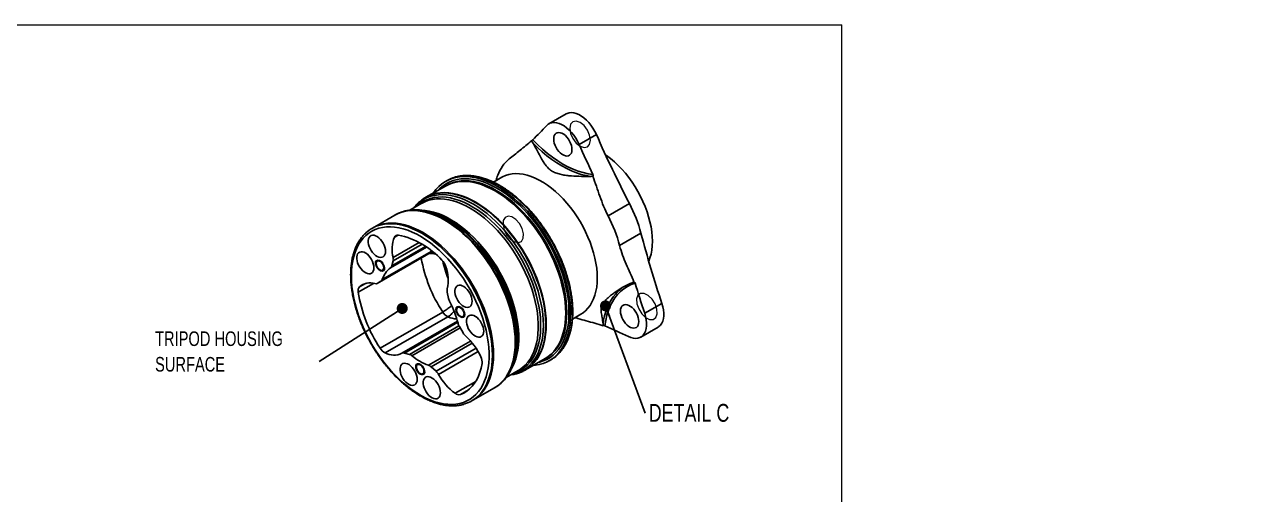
# Model space of a CAD drawing. Header units: inches. Extents: x 0 to 13.3, y 0 to 8.2.
# Drawn here: x 5.39 to 13.32, y 5.18 to 8.19 of the extents above; entities that cross this region are included whole.
import ezdxf

# ---------------------------------------------------------------- set-up
doc = ezdxf.new("R2010")
doc.units = ezdxf.units.IN
doc.header["$MEASUREMENT"] = 0
doc.styles.add('SLDTEXTSTYLE0', font='TXT', dxfattribs={"width": 0.75})
doc.dimstyles.new('SLDDIMSTYLE1', dxfattribs={"dimtxt": 0.137795, "dimasz": 0.23622, "dimexe": 0, "dimexo": 0.0625, "dimgap": 0.034449, "dimtad": 0, "dimtih": 1, "dimtoh": 1, "dimdec": 3, "dimlfac": 2, "dimrnd": 1e-09, "dimzin": 4, "dimdsep": 46, "dimtxsty": 'SLDTEXTSTYLE0', "dimblk1": 'NONE', "dimblk2": 'NONE', "dimsah": 1, "dimcen": 0, "dimadec": 0, "dimazin": 1, "dimtfac": 1, "dimtdec": 3, "dimtofl": 0, "dimtmove": 0, "dimatfit": 3, "dimldrblk": 'NONE', "dimfxl": 0, "dimfrac": 2, "dimtolj": 1, "dimtzin": 12, "dimarcsym": 0})
doc.dimstyles.new('SLDDIMSTYLE10', dxfattribs={"dimtxt": 0.18, "dimasz": 0.070866, "dimexe": 0, "dimexo": 0.0625, "dimgap": 0, "dimtad": 0, "dimtih": 1, "dimtoh": 1, "dimdec": 0, "dimrnd": 1e-09, "dimzin": 0, "dimdsep": 46, "dimtxsty": 'Standard', "dimblk1": 'DOT', "dimblk2": 'DOT', "dimsah": 1, "dimcen": 0.09, "dimadec": 0, "dimazin": 0, "dimtfac": 0.070866, "dimtdec": 0, "dimtofl": 0, "dimtmove": 0, "dimatfit": 3, "dimldrblk": 'DOT', "dimfxl": 0, "dimfrac": 2, "dimtolj": 1, "dimtzin": 0, "dimarcsym": 0})

# ---------------------------------------------------------------- blocks, each defined once
blk = doc.blocks.new('_D_1')
at = {"color": 7, "linetype": 'Continuous', "lineweight": 18, "insert": (9.6098, 4.5962), "char_height": 0.1378, "attachment_point": 1, "style": 'SLDTEXTSTYLE0'}
blk.add_mtext('R10.000', dxfattribs=at)
blk = doc.blocks.new('_None')
blk = doc.blocks.new('SW_NOTE_0_2')
at = {"color": 0, "linetype": 'Continuous', "lineweight": 0, "insert": (0.022, 0.0585), "char_height": 0.11458, "attachment_point": 1, "style": 'SLDTEXTSTYLE0'}
blk.add_mtext('DETAIL C', dxfattribs=at)
blk = doc.blocks.new('_Dot')
at = {"color": 0, "linetype": 'ByBlock', "lineweight": -2}
blk.add_line((-0.5, 0), (-1, 0), dxfattribs=at)
at = {"color": 0, "linetype": 'ByBlock', "const_width": 0.5}
blk.add_lwpolyline([(-0.25, 0, 1), (0.25, 0, 1)], format="xyb", close=True, dxfattribs=at)
blk = doc.blocks.new('SW_NOTE_0_3')
at = {"color": 0, "linetype": 'Continuous', "lineweight": 0, "char_height": 0.09375, "attachment_point": 1, "style": 'SLDTEXTSTYLE0'}
for s, insert in [('TRIPOD HOUSING', (-1.054, 0.1931)), ('SURFACE', (-1.054, 0.0288))]:
    blk.add_mtext(s, dxfattribs=dict(at, insert=insert))

msp = doc.modelspace()

# ---------------------------------------------------------------- linework, layer by layer
at = {"color": 7, "linetype": 'Continuous', "lineweight": 18}
for p in [(0.329927, 8.192073), (10.629927, 0.392073)]:
    msp.add_line(p, (10.629927, 8.192073), dxfattribs=at)
at = {"color": 7, "linetype": 'Continuous', "lineweight": 25}
for p, q in [((8.861404, 7.619567), (8.750919, 7.555785)), ((8.945713, 7.4228), (9.056199, 7.486582)), ((8.087069, 7.156346), (7.962017, 7.084155)), ((8.09414, 7.160428), (8.087069, 7.156346)), ((8.099319, 7.192284), (8.088712, 7.186161)), ((8.449296, 7.212734), (8.39518, 7.181494)), ((7.962017, 7.084155), (7.959204, 7.082531)), ((7.935266, 7.045618), (7.858454, 7.001276)), ((7.935266, 7.045618), (7.936198, 7.046153)), ((7.982308, 6.991325), (7.970137, 6.994186)), ((9.131496, 6.964323), (9.268512, 7.043421)), ((7.763108, 6.969327), (7.623914, 6.888972)), ((7.765921, 6.970951), (7.763108, 6.969327)), ((7.623914, 6.888972), (7.616495, 6.884689)), ((9.205344, 6.773987), (9.34236, 6.853085)), ((8.004631, 6.735386), (7.650668, 6.531047)), ((7.752396, 6.675788), (7.74379, 6.643668)), ((7.674179, 6.544624), (7.650668, 6.531047)), ((8.107698, 6.433588), (8.099093, 6.475644)), ((8.070232, 6.347534), (7.668065, 6.115367)), ((9.366151, 6.339164), (9.476637, 6.402946)), ((8.103553, 6.316842), (7.701387, 6.084676)), ((8.165206, 6.288957), (7.808106, 6.082807)), ((8.902611, 6.302438), (8.956755, 6.333695)), ((8.20082, 6.213451), (8.177309, 6.254174)), ((9.341194, 6.186529), (9.451679, 6.250311)), ((7.824016, 6.08426), (7.856133, 6.075656)), ((8.527879, 6.028045), (8.531487, 6.040015)), ((8.601729, 5.976021), (8.726781, 6.048212)), ((8.726781, 6.048212), (8.733852, 6.052294)), ((8.753422, 6.034725), (8.764028, 6.040848)), ((7.995355, 5.995285), (8.027472, 5.966807)), ((8.478062, 5.927723), (8.554979, 5.972127)), ((8.598916, 5.974398), (8.601729, 5.976021)), ((8.263626, 5.780839), (8.40282, 5.861194)), ((8.40282, 5.861194), (8.405633, 5.862818)), ((8.256207, 5.776556), (8.263626, 5.780839))]:
    msp.add_line(p, q, dxfattribs=at)
at = {"color": 8, "linetype": 'Continuous', "lineweight": 25}
for p, q in [((7.783929, 6.841961), (7.760931, 6.828685)), ((7.966056, 6.764322), (7.735913, 6.631463)), ((7.959988, 6.768476), (7.74379, 6.643668)), ((7.91947, 6.793494), (7.752373, 6.697031)), ((7.93775, 6.78279), (7.752396, 6.675788)), ((8.004628, 6.735388), (7.674179, 6.544624)), ((8.00006, 6.739046), (7.682804, 6.555898)), ((7.626494, 6.53164), (7.528504, 6.475072)), ((7.573776, 6.53094), (7.536574, 6.509464)), ((8.166977, 6.282247), (7.824016, 6.08426)), ((8.174503, 6.259447), (7.856133, 6.075656)), ((8.182358, 6.245429), (7.872635, 6.066629)), ((8.248981, 6.161252), (7.978854, 6.005311)), ((8.260062, 6.148097), (7.995355, 5.995285)), ((8.28419, 6.115007), (8.027472, 5.966807)), ((8.297403, 6.093627), (8.043383, 5.946985)), ((8.282594, 5.902125), (8.150102, 5.825639)), ((8.235624, 5.847993), (8.183423, 5.817858))]:
    msp.add_line(p, q, dxfattribs=at)
at = {"color": 7, "linetype": 'Continuous', "lineweight": 25, "flags": 128}
for points in [[(8.861404, 7.619567), (8.868489, 7.623059), (8.881599, 7.626878), (8.89587, 7.627987), (8.911062, 7.626365), (8.926925, 7.622041), (8.943194, 7.615086), (8.9596, 7.605615), (8.975869, 7.593786), (8.991732, 7.579796), (9.006924, 7.563876), (9.021194, 7.546292), (9.034305, 7.527335), (9.046038, 7.507321), (9.056199, 7.486582)], [(8.73611, 7.543801), (8.74627, 7.552809), (8.758004, 7.559277), (8.771114, 7.563097), (8.785384, 7.564205), (8.800577, 7.562583), (8.816439, 7.558259), (8.832709, 7.551304), (8.849114, 7.541833), (8.865384, 7.530004), (8.881246, 7.516014), (8.896439, 7.500094), (8.910709, 7.48251), (8.92382, 7.463553), (8.935553, 7.443539), (8.945713, 7.4228)], [(8.782222, 7.458274), (8.783221, 7.47015), (8.786185, 7.480468), (8.791012, 7.488877), (8.797539, 7.495089), (8.805543, 7.498895), (8.814751, 7.500163), (8.82485, 7.498851), (8.835496, 7.495003), (8.846327, 7.488751), (8.856973, 7.480307), (8.867072, 7.469959), (8.87628, 7.458059), (8.884284, 7.445013), (8.890811, 7.431265), (8.895638, 7.417282), (8.898602, 7.403542), (8.899601, 7.390512), (8.898602, 7.378636), (8.895638, 7.368317), (8.890811, 7.359909), (8.884284, 7.353696), (8.87628, 7.349891), (8.867072, 7.348623), (8.856973, 7.349935), (8.846327, 7.353783), (8.835496, 7.360035), (8.82485, 7.368479), (8.814751, 7.378827), (8.805543, 7.390727), (8.797539, 7.403773), (8.791012, 7.417521), (8.786185, 7.431504), (8.783221, 7.445244), (8.782222, 7.458274)], [(9.019825, 7.218547), (8.989928, 7.223581), (8.959434, 7.231118), (8.928458, 7.24113), (8.897121, 7.253578), (8.865541, 7.268414), (8.83384, 7.285582), (8.80214, 7.305015), (8.77056, 7.32664), (8.739223, 7.350374), (8.708247, 7.376125), (8.677753, 7.403796), (8.647856, 7.43328)], [(8.647903, 7.453468), (8.678798, 7.422242), (8.710384, 7.392973), (8.742526, 7.365787), (8.775088, 7.340798), (8.807929, 7.318113), (8.840912, 7.297829), (8.873894, 7.280032), (8.906736, 7.264799), (8.939297, 7.252193), (8.971439, 7.24227), (9.003025, 7.23507), (9.033921, 7.230625)], [(9.115528, 7.355937), (9.121992, 7.351418), (9.147086, 7.332456), (9.171809, 7.311503), (9.196017, 7.288681), (9.219568, 7.264125), (9.242323, 7.237978), (9.264148, 7.210395), (9.284917, 7.181537), (9.304506, 7.151573), (9.322801, 7.120679), (9.339694, 7.089037), (9.355087, 7.056832), (9.368889, 7.024254), (9.381019, 6.991492), (9.391406, 6.958741), (9.399989, 6.926191), (9.406717, 6.894034), (9.411551, 6.862458), (9.414463, 6.83165), (9.415436, 6.801789), (9.414463, 6.773051), (9.411551, 6.745604), (9.406717, 6.71961), (9.399989, 6.695222), (9.392047, 6.674062)], [(8.010908, 7.112379), (8.011496, 7.113248), (8.027116, 7.133986), (8.044355, 7.152573), (8.063142, 7.168931), (8.0834, 7.182995), (8.105046, 7.194706), (8.12799, 7.204016), (8.152138, 7.210887), (8.177392, 7.215291), (8.203647, 7.217209), (8.230795, 7.216634), (8.258725, 7.213568), (8.287322, 7.208024), (8.316469, 7.200024), (8.346046, 7.189601), (8.37593, 7.176798), (8.406001, 7.161669), (8.436133, 7.144274), (8.466203, 7.124685), (8.496088, 7.102983), (8.525665, 7.079257), (8.554812, 7.053605), (8.583409, 7.026132), (8.611339, 6.996951), (8.638487, 6.966181), (8.664742, 6.93395), (8.689995, 6.900389), (8.714144, 6.865637), (8.737088, 6.829836), (8.758733, 6.793134), (8.778991, 6.75568), (8.797779, 6.717631), (8.815018, 6.67914), (8.830638, 6.640368), (8.844575, 6.601472), (8.856772, 6.562613), (8.867179, 6.523951), (8.875753, 6.485644), (8.882458, 6.44785), (8.887267, 6.410724), (8.89016, 6.374419), (8.891126, 6.339084), (8.89016, 6.304864), (8.887267, 6.271899), (8.882458, 6.240326), (8.875753, 6.210273), (8.867179, 6.181865), (8.856772, 6.155218), (8.844575, 6.130442), (8.830638, 6.107638), (8.815018, 6.0869), (8.797779, 6.068314), (8.778991, 6.051955), (8.758733, 6.037891), (8.737088, 6.02618), (8.714144, 6.01687), (8.689995, 6.009999), (8.664742, 6.005595), (8.65062, 6.004246)], [(7.483969, 6.579531), (7.484935, 6.545257), (7.487829, 6.510018), (7.492637, 6.473969), (7.499339, 6.437265), (7.507906, 6.400068), (7.5183, 6.362541), (7.530475, 6.324848), (7.544379, 6.287153), (7.559951, 6.249621), (7.577122, 6.212417), (7.595817, 6.175703), (7.615955, 6.13964), (7.637448, 6.104385), (7.660202, 6.070092), (7.684116, 6.036912), (7.709087, 6.004989), (7.735006, 5.974464), (7.761759, 5.945469), (7.789228, 5.918132), (7.817295, 5.892571), (7.845836, 5.868899), (7.874726, 5.84722), (7.903839, 5.827627), (7.933048, 5.810207), (7.962226, 5.795036), (7.991243, 5.782181), (8.019975, 5.771696), (8.048294, 5.763629), (8.076077, 5.758015), (8.103203, 5.754877), (8.129553, 5.754231), (8.155012, 5.756078), (8.179468, 5.76041), (8.202815, 5.767209), (8.22495, 5.776446), (8.245777, 5.788078), (8.265204, 5.802056), (8.283147, 5.818319), (8.299528, 5.836795), (8.314273, 5.857404), (8.32732, 5.880055), (8.338611, 5.90465), (8.348097, 5.93108), (8.355735, 5.959231), (8.361494, 5.988979), (8.365347, 6.020195), (8.367277, 6.052741), (8.367277, 6.086475), (8.365347, 6.12125), (8.361494, 6.156914), (8.355735, 6.19331), (8.348097, 6.230281), (8.338611, 6.267663), (8.32732, 6.305294), (8.314273, 6.343008), (8.299528, 6.380642), (8.283147, 6.418031), (8.265204, 6.45501), (8.245777, 6.491419), (8.22495, 6.527098), (8.202815, 6.56189), (8.179468, 6.595645), (8.155012, 6.628214), (8.129553, 6.659455), (8.103203, 6.689232), (8.076077, 6.717413), (8.048294, 6.743877), (8.019975, 6.768506), (7.991243, 6.791195), (7.962226, 6.811842), (7.933048, 6.830358), (7.903839, 6.846662), (7.874726, 6.860683), (7.845836, 6.87236), (7.817295, 6.881641), (7.789228, 6.888485), (7.761759, 6.892864), (7.735006, 6.894757), (7.709087, 6.894156), (7.684116, 6.891065), (7.660202, 6.885496), (7.637448, 6.877474), (7.615955, 6.867034), (7.595817, 6.854221), (7.577122, 6.839092), (7.559951, 6.821713), (7.544379, 6.80216), (7.530475, 6.780519), (7.5183, 6.756883), (7.507906, 6.731356), (7.499339, 6.70405), (7.492637, 6.675085), (7.487829, 6.644587), (7.484935, 6.612689), (7.483969, 6.579531)], [(7.620246, 6.840367), (7.611691, 6.838271), (7.604444, 6.833678), (7.598766, 6.826753), (7.594862, 6.817747), (7.592875, 6.806986), (7.592875, 6.794859), (7.594862, 6.781803), (7.598766, 6.76829), (7.604444, 6.75481), (7.611691, 6.741849), (7.620246, 6.729876), (7.629799, 6.719323), (7.640005, 6.710572), (7.650496, 6.703939), (7.660891, 6.699663), (7.670816, 6.6979), (7.679911, 6.698714), (7.687848, 6.702074), (7.69434, 6.707859), (7.699153, 6.71586), (7.702112, 6.725789), (7.70311, 6.737285), (7.702112, 6.749934), (7.699153, 6.763279), (7.69434, 6.776836), (7.687848, 6.790117), (7.679911, 6.802641), (7.670816, 6.813955), (7.660891, 6.823651), (7.650496, 6.831379), (7.640005, 6.836857), (7.629799, 6.83989), (7.620246, 6.840367)], [(7.546, 6.734728), (7.537445, 6.732632), (7.530197, 6.728039), (7.524519, 6.721114), (7.520616, 6.712108), (7.518628, 6.701347), (7.518628, 6.68922), (7.520616, 6.676164), (7.524519, 6.662651), (7.530197, 6.649171), (7.537445, 6.63621), (7.546, 6.624237), (7.555553, 6.613684), (7.565759, 6.604933), (7.57625, 6.598299), (7.586645, 6.594024), (7.59657, 6.592261), (7.605665, 6.593075), (7.613602, 6.596435), (7.620094, 6.60222), (7.624907, 6.610221), (7.627865, 6.62015), (7.628864, 6.631646), (7.627865, 6.644295), (7.624907, 6.65764), (7.620094, 6.671197), (7.613602, 6.684478), (7.605665, 6.697002), (7.59657, 6.708316), (7.586645, 6.718012), (7.57625, 6.725739), (7.565759, 6.731218), (7.555553, 6.734251), (7.546, 6.734728)], [(7.691824, 6.631523), (7.69085, 6.639906), (7.688007, 6.648735), (7.683526, 6.657294), (7.67777, 6.66489), (7.671204, 6.670906), (7.664361, 6.674857), (7.657795, 6.676421), (7.652038, 6.675472), (7.647557, 6.672087), (7.644714, 6.66654), (7.643741, 6.65928), (7.644714, 6.650897), (7.647557, 6.642068), (7.652038, 6.633509), (7.657795, 6.625914), (7.664361, 6.619897), (7.671204, 6.615947), (7.67777, 6.614382), (7.683526, 6.615331), (7.688007, 6.618716), (7.69085, 6.624263), (7.691824, 6.631523)], [(8.258864, 6.416455), (8.257865, 6.429104), (8.254907, 6.442449), (8.250094, 6.456006), (8.243602, 6.469287), (8.235665, 6.481811), (8.22657, 6.493126), (8.216645, 6.502822), (8.20625, 6.510549), (8.195759, 6.516028), (8.185553, 6.51906), (8.176, 6.519537), (8.167445, 6.517441), (8.160197, 6.512848), (8.154519, 6.505923), (8.150616, 6.496918), (8.148628, 6.486156), (8.148628, 6.474029), (8.150616, 6.460973), (8.154519, 6.447461), (8.160197, 6.43398), (8.167445, 6.421019), (8.176, 6.409046), (8.185553, 6.398493), (8.195759, 6.389742), (8.20625, 6.383109), (8.216645, 6.378833), (8.22657, 6.377071), (8.235665, 6.377884), (8.243602, 6.381244), (8.250094, 6.387029), (8.254907, 6.39503), (8.257865, 6.404959), (8.258864, 6.416455)], [(9.30432, 6.533698), (9.27883, 6.524211), (9.254762, 6.512035), (9.232217, 6.497221), (9.211293, 6.479833), (9.192078, 6.459945), (9.174654, 6.437641), (9.159096, 6.413017), (9.145469, 6.386177), (9.133832, 6.357236), (9.124234, 6.326317), (9.116717, 6.293552), (9.111311, 6.25908)], [(8.207748, 6.333686), (8.206774, 6.34207), (8.203931, 6.350899), (8.19945, 6.359458), (8.193693, 6.367053), (8.187128, 6.37307), (8.180285, 6.37702), (8.173719, 6.378584), (8.167962, 6.377635), (8.163481, 6.37425), (8.160638, 6.368703), (8.159664, 6.361444), (8.160638, 6.35306), (8.163481, 6.344231), (8.167962, 6.335672), (8.173719, 6.328077), (8.180285, 6.32206), (8.187128, 6.31811), (8.193693, 6.316546), (8.19945, 6.317495), (8.203931, 6.32088), (8.206774, 6.326427), (8.207748, 6.333686)], [(9.210882, 6.353445), (9.211882, 6.365322), (9.214846, 6.37564), (9.219673, 6.384048), (9.2262, 6.390261), (9.234204, 6.394066), (9.243412, 6.395334), (9.253511, 6.394022), (9.264157, 6.390174), (9.274987, 6.383922), (9.285633, 6.375478), (9.295733, 6.36513), (9.304941, 6.353231), (9.312945, 6.340184), (9.319471, 6.326436), (9.324299, 6.312454), (9.327263, 6.298714), (9.328262, 6.285684), (9.327263, 6.273807), (9.324299, 6.263489), (9.319471, 6.25508), (9.312945, 6.248868), (9.304941, 6.245063), (9.295733, 6.243795), (9.285633, 6.245107), (9.274987, 6.248955), (9.264157, 6.255207), (9.253511, 6.263651), (9.243412, 6.273999), (9.234204, 6.285898), (9.2262, 6.298944), (9.219673, 6.312693), (9.214846, 6.326675), (9.211882, 6.340415), (9.210882, 6.353445)], [(9.476637, 6.402946), (9.482711, 6.381841), (9.486775, 6.361141), (9.48876, 6.34119), (9.488635, 6.322318), (9.4864, 6.30484), (9.482093, 6.289047), (9.475786, 6.275199), (9.467583, 6.263528), (9.457621, 6.254227), (9.451679, 6.250311)], [(8.33311, 6.225093), (8.332112, 6.237742), (8.329153, 6.251087), (8.32434, 6.264645), (8.317848, 6.277925), (8.309911, 6.290449), (8.300816, 6.301764), (8.290891, 6.31146), (8.280496, 6.319187), (8.270005, 6.324666), (8.259799, 6.327698), (8.250246, 6.328175), (8.241691, 6.326079), (8.234444, 6.321486), (8.228766, 6.314561), (8.224862, 6.305556), (8.222875, 6.294795), (8.222875, 6.282667), (8.224862, 6.269611), (8.228766, 6.256099), (8.234444, 6.242618), (8.241691, 6.229657), (8.250246, 6.217684), (8.259799, 6.207131), (8.270005, 6.19838), (8.280496, 6.191747), (8.290891, 6.187472), (8.300816, 6.185709), (8.309911, 6.186522), (8.317848, 6.189882), (8.32434, 6.195667), (8.329153, 6.203669), (8.332112, 6.213597), (8.33311, 6.225093)], [(9.366151, 6.339164), (9.372226, 6.318059), (9.376289, 6.297359), (9.378275, 6.277408), (9.378149, 6.258536), (9.375914, 6.241059), (9.371608, 6.225265), (9.3653, 6.211417), (9.357098, 6.199746), (9.347135, 6.190445), (9.335579, 6.183669), (9.322622, 6.179531), (9.308477, 6.178099), (9.293381, 6.179396), (9.277585, 6.183402), (9.26135, 6.19005)], [(8.540218, 6.074794), (8.537932, 6.064285), (8.531487, 6.040015)], [(7.823877, 5.908038), (7.83343, 5.897485), (7.843636, 5.888734), (7.854126, 5.882101), (7.864522, 5.877825), (7.874447, 5.876063), (7.883542, 5.876876), (7.891479, 5.880236), (7.897971, 5.886021), (7.902783, 5.894022), (7.905742, 5.903951), (7.906741, 5.915447), (7.905742, 5.928096), (7.902783, 5.941441), (7.897971, 5.954998), (7.891479, 5.968279), (7.883542, 5.980803), (7.874447, 5.992118), (7.864522, 6.001814), (7.854126, 6.009541), (7.843636, 6.01502), (7.83343, 6.018052), (7.823877, 6.018529), (7.815322, 6.016433), (7.808074, 6.01184), (7.802396, 6.004915), (7.798493, 5.99591), (7.796505, 5.985148), (7.796505, 5.973021), (7.798493, 5.959965), (7.802396, 5.946453), (7.808074, 5.932972), (7.815322, 5.920011), (7.823877, 5.908038)], [(7.949786, 5.966653), (7.948812, 5.975036), (7.945969, 5.983865), (7.941488, 5.992424), (7.935731, 6.00002), (7.929166, 6.006036), (7.922323, 6.009987), (7.915757, 6.011551), (7.91, 6.010602), (7.905519, 6.007217), (7.902676, 6.00167), (7.901703, 5.994411), (7.902676, 5.986027), (7.905519, 5.977198), (7.91, 5.968639), (7.915757, 5.961044), (7.922323, 5.955027), (7.929166, 5.951077), (7.935731, 5.949513), (7.941488, 5.950461), (7.945969, 5.953846), (7.948812, 5.959393), (7.949786, 5.966653)], [(8.183423, 5.817858), (8.204677, 5.827507), (8.224537, 5.839641), (8.242904, 5.854199), (8.259685, 5.871107), (8.274796, 5.890282), (8.288163, 5.911627), (8.299719, 5.935036), (8.309404, 5.960392), (8.317173, 5.987568), (8.322984, 6.016429)], [(8.601623, 5.975987), (8.598942, 5.974413), (8.598916, 5.974398)], [(7.972369, 5.822315), (7.981922, 5.811762), (7.992128, 5.803011), (8.002619, 5.796378), (8.013014, 5.792103), (8.022939, 5.79034), (8.032034, 5.791153), (8.039971, 5.794513), (8.046463, 5.800298), (8.051276, 5.8083), (8.054235, 5.818228), (8.055233, 5.829724), (8.054235, 5.842373), (8.051276, 5.855718), (8.046463, 5.869276), (8.039971, 5.882556), (8.032034, 5.89508), (8.022939, 5.906395), (8.013014, 5.916091), (8.002619, 5.923818), (7.992128, 5.929297), (7.981922, 5.932329), (7.972369, 5.932806), (7.963814, 5.93071), (7.956567, 5.926117), (7.950889, 5.919192), (7.946985, 5.910187), (7.944998, 5.899426), (7.944998, 5.887298), (7.946985, 5.874242), (7.950889, 5.86073), (7.956567, 5.847249), (7.963814, 5.834288), (7.972369, 5.822315)], [(8.408339, 5.864407), (8.405659, 5.862833), (8.405633, 5.862818)]]:
    msp.add_lwpolyline(points, dxfattribs=at)
at = {"color": 7, "linetype": 'Continuous', "lineweight": 18, "flags": 128}
for points in [[(8.951397, 7.411624), (8.976766, 7.402806), (8.998272, 7.406985), (9.012642, 7.423524), (9.017688, 7.449906), (9.012642, 7.482113), (8.998272, 7.515244), (8.976766, 7.544253), (8.951397, 7.564725), (8.926028, 7.573543), (8.904522, 7.569365), (8.890152, 7.552826), (8.885106, 7.526444), (8.890152, 7.494236), (8.904522, 7.461106), (8.926028, 7.432096), (8.951397, 7.411624)], [(8.580146, 6.883401), (8.563092, 6.915702), (8.539894, 6.942305), (8.514084, 6.959158), (8.489591, 6.963697), (8.470144, 6.95523), (8.458704, 6.935045), (8.457012, 6.906217), (8.465326, 6.873134), (8.482381, 6.840832), (8.505579, 6.81423), (8.531389, 6.797377), (8.555882, 6.792838), (8.575329, 6.801305), (8.586769, 6.82149), (8.58846, 6.850318), (8.580146, 6.883401)], [(7.642675, 6.643157), (7.639039, 6.657625), (7.639779, 6.670232), (7.644782, 6.67906), (7.653287, 6.682763), (7.663998, 6.680778), (7.675286, 6.673407), (7.685431, 6.661773), (7.69289, 6.647647), (7.696526, 6.633178), (7.695786, 6.620571), (7.690783, 6.611743), (7.682278, 6.60804), (7.671566, 6.610025), (7.660279, 6.617396), (7.650133, 6.62903), (7.642675, 6.643157)], [(9.322648, 6.454764), (9.314334, 6.43128), (9.316025, 6.400499), (9.327465, 6.367106), (9.346912, 6.336186), (9.371405, 6.312446), (9.397215, 6.299499), (9.420413, 6.299318), (9.437468, 6.311929), (9.445782, 6.335413), (9.44409, 6.366194), (9.43265, 6.399587), (9.413203, 6.430507), (9.38871, 6.454247), (9.3629, 6.467193), (9.339702, 6.467375), (9.322648, 6.454764)], [(8.183706, 6.381043), (8.194801, 6.37209), (8.204206, 6.359403), (8.210491, 6.344914), (8.212697, 6.330829), (8.210491, 6.319291), (8.204206, 6.312058), (8.194801, 6.310231), (8.183706, 6.314087), (8.172612, 6.32304), (8.163206, 6.335727), (8.156921, 6.350216), (8.154715, 6.364301), (8.156921, 6.375839), (8.163206, 6.383072), (8.172612, 6.3849), (8.183706, 6.381043)], [(7.950851, 5.949298), (7.943393, 5.943783), (7.933248, 5.943862), (7.92196, 5.949524), (7.911248, 5.959907), (7.902744, 5.973429), (7.897741, 5.988033), (7.897001, 6.001495), (7.900637, 6.011765), (7.908095, 6.01728), (7.918241, 6.017201), (7.929528, 6.011539), (7.94024, 6.001156), (7.948745, 5.987634), (7.953748, 5.97303), (7.954487, 5.959569), (7.950851, 5.949298)]]:
    msp.add_lwpolyline(points, dxfattribs=at)
at = {"color": 8, "linetype": 'Continuous', "lineweight": 25, "flags": 128}
for points in [[(8.901732, 6.345207), (8.900767, 6.380542), (8.897873, 6.416847), (8.893064, 6.453973), (8.886359, 6.491767), (8.877786, 6.530074), (8.867379, 6.568736), (8.855182, 6.607595), (8.841245, 6.646491), (8.825624, 6.685263), (8.808385, 6.723754), (8.789598, 6.761804), (8.76934, 6.799257), (8.747695, 6.835959), (8.72475, 6.87176), (8.700602, 6.906512), (8.675349, 6.940073), (8.649094, 6.972304), (8.621946, 7.003074), (8.594015, 7.032255), (8.565418, 7.059728), (8.536271, 7.085381), (8.506695, 7.109106), (8.47681, 7.130808), (8.44674, 7.150397), (8.416607, 7.167792), (8.386537, 7.182921), (8.356652, 7.195724), (8.327076, 7.206147), (8.297929, 7.214147), (8.269332, 7.219691), (8.241401, 7.222757), (8.214253, 7.223332), (8.187998, 7.221414), (8.17191, 7.218918)], [(8.449296, 7.212734), (8.453953, 7.215325), (8.473475, 7.224255), (8.494222, 7.230777), (8.516083, 7.234859), (8.538941, 7.236477), (8.562675, 7.235624), (8.587158, 7.232303), (8.612259, 7.226533), (8.637844, 7.218344), (8.663777, 7.207781), (8.68992, 7.194899), (8.716132, 7.179766), (8.742274, 7.162465), (8.768207, 7.143087), (8.793793, 7.121736), (8.818893, 7.098525), (8.843376, 7.073578), (8.86711, 7.047029), (8.889969, 7.019019), (8.91183, 6.989697), (8.932577, 6.959221), (8.952099, 6.927752), (8.970292, 6.895458), (8.98706, 6.862512), (9.002311, 6.82909), (9.015966, 6.79537), (9.027952, 6.761531), (9.038204, 6.727755), (9.046667, 6.694221), (9.053297, 6.661109), (9.058058, 6.628595), (9.060925, 6.596852), (9.061882, 6.566051), (9.060925, 6.536355), (9.058058, 6.507922), (9.053297, 6.480905), (9.046667, 6.455448), (9.038204, 6.431686), (9.027952, 6.409746), (9.015966, 6.389746), (9.002311, 6.371791), (8.98706, 6.355978), (8.970292, 6.342392), (8.956755, 6.333695)], [(8.044428, 7.13173), (8.05468, 7.14209), (8.073393, 7.158002), (8.093565, 7.171618), (8.115111, 7.182879), (8.137939, 7.19174), (8.161955, 7.198162), (8.187059, 7.20212), (8.213143, 7.203596), (8.2401, 7.202583), (8.267815, 7.199088), (8.296174, 7.193123), (8.325056, 7.184714), (8.354341, 7.173897), (8.383906, 7.160716), (8.413627, 7.145227), (8.443379, 7.127495), (8.473037, 7.107595), (8.502478, 7.085609), (8.531577, 7.06163), (8.560212, 7.035759), (8.588264, 7.008104), (8.615614, 6.978781), (8.642149, 6.947913), (8.667756, 6.915629), (8.692329, 6.882066), (8.715763, 6.847363), (8.737962, 6.811666), (8.758832, 6.775126), (8.778284, 6.737895), (8.796239, 6.700129), (8.81262, 6.661987), (8.827359, 6.623628), (8.840393, 6.585215), (8.851669, 6.546907), (8.861138, 6.508866), (8.868762, 6.471251), (8.874508, 6.43422), (8.878352, 6.397927), (8.880278, 6.362527), (8.880278, 6.328166), (8.878352, 6.294989), (8.874508, 6.263135), (8.868762, 6.232737), (8.861138, 6.203925), (8.851669, 6.176817), (8.840393, 6.151528), (8.827359, 6.128163), (8.81262, 6.106822), (8.796239, 6.087593), (8.778284, 6.070557), (8.758832, 6.055786), (8.737962, 6.04334), (8.715763, 6.033274), (8.692329, 6.025628), (8.684139, 6.023596)], [(8.859306, 6.341125), (8.858337, 6.37585), (8.855436, 6.411545), (8.850614, 6.448057), (8.843892, 6.485229), (8.835298, 6.522902), (8.824871, 6.560915), (8.812653, 6.599106), (8.798698, 6.63731), (8.783066, 6.675363), (8.765823, 6.713104), (8.747043, 6.750371), (8.726807, 6.787003), (8.7052, 6.822844), (8.682317, 6.857741), (8.658254, 6.891544), (8.633115, 6.924108), (8.607008, 6.955294), (8.580044, 6.984968), (8.552338, 7.013004), (8.52401, 7.039281), (8.49518, 7.063686), (8.465972, 7.086116), (8.436512, 7.106474), (8.406925, 7.124672), (8.377338, 7.140634), (8.347877, 7.154291), (8.31867, 7.165583), (8.28984, 7.174464), (8.261512, 7.180894), (8.233806, 7.184847), (8.206842, 7.186305), (8.180734, 7.185262), (8.155595, 7.181723), (8.131532, 7.175702), (8.108649, 7.167226), (8.087069, 7.156346)], [(8.784026, 6.092228), (8.790137, 6.098993), (8.80577, 6.118998), (8.819724, 6.14109), (8.831942, 6.165175), (8.842369, 6.191149), (8.850963, 6.2189), (8.857685, 6.248311), (8.862507, 6.279255), (8.865409, 6.3116), (8.866377, 6.345207), (8.865409, 6.379932), (8.862507, 6.415627), (8.857685, 6.452139), (8.850963, 6.489311), (8.842369, 6.526984), (8.831942, 6.564997), (8.819724, 6.603188), (8.80577, 6.641392), (8.790137, 6.679445), (8.772894, 6.717186), (8.754114, 6.754453), (8.733878, 6.791085), (8.712272, 6.826926), (8.689388, 6.861823), (8.665325, 6.895626), (8.640186, 6.92819), (8.614079, 6.959376), (8.587115, 6.98905), (8.559409, 7.017086), (8.531081, 7.043363), (8.502251, 7.067768), (8.473043, 7.090198), (8.443583, 7.110556), (8.413996, 7.128754), (8.384409, 7.144716), (8.354948, 7.158373), (8.325741, 7.169665), (8.296911, 7.178546), (8.268583, 7.184976), (8.240877, 7.188929), (8.213913, 7.190387), (8.187805, 7.189344), (8.162666, 7.185805), (8.160193, 7.185311)], [(7.889045, 7.018936), (7.894072, 7.024917), (7.911177, 7.042606), (7.929806, 7.058065), (7.94988, 7.071226), (7.971313, 7.082034), (7.994013, 7.090442), (8.017883, 7.096415), (8.04282, 7.099926), (8.068719, 7.10096), (8.095467, 7.099514), (8.12295, 7.095593), (8.151051, 7.089214), (8.17965, 7.080405), (8.208623, 7.069203), (8.237848, 7.055656), (8.267198, 7.039822), (8.296548, 7.021769), (8.325772, 7.001574), (8.354745, 6.979324), (8.383344, 6.955114), (8.411445, 6.929048), (8.438929, 6.901237), (8.465677, 6.871801), (8.491575, 6.840865), (8.516512, 6.808562), (8.540382, 6.77503), (8.563082, 6.740413), (8.584515, 6.704859), (8.604589, 6.668521), (8.623219, 6.631553), (8.640324, 6.594115), (8.655831, 6.556366), (8.669674, 6.518468), (8.681793, 6.480584), (8.692137, 6.442876), (8.700661, 6.405504), (8.70733, 6.36863), (8.712113, 6.332411), (8.714992, 6.297003), (8.715952, 6.262556), (8.714992, 6.229218), (8.712113, 6.197133), (8.70733, 6.166437), (8.700661, 6.137262), (8.692137, 6.109732), (8.681793, 6.083967), (8.669674, 6.060076), (8.655831, 6.038161), (8.640324, 6.018316), (8.623219, 6.000626), (8.604589, 5.985168), (8.584515, 5.972006), (8.563082, 5.961198), (8.540382, 5.95279), (8.516512, 5.946818), (8.508758, 5.945444)], [(7.907176, 7.029402), (7.90829, 7.03042), (7.92699, 7.045551), (7.947132, 7.058367), (7.968629, 7.068809), (7.991387, 7.076832), (8.015307, 7.082403), (8.040283, 7.085495), (8.066207, 7.086095), (8.092965, 7.084202), (8.120441, 7.079823), (8.148513, 7.072977), (8.17706, 7.063694), (8.205956, 7.052015), (8.235075, 7.037991), (8.26429, 7.021684), (8.293474, 7.003163), (8.322497, 6.982512), (8.351234, 6.959819), (8.379559, 6.935184), (8.407349, 6.908716), (8.43448, 6.880528), (8.460836, 6.850746), (8.4863, 6.819498), (8.510761, 6.786922), (8.534112, 6.75316), (8.556252, 6.71836), (8.577083, 6.682674), (8.596515, 6.646258), (8.614462, 6.609271), (8.630845, 6.571875), (8.645594, 6.534233), (8.658644, 6.496511), (8.669937, 6.458872), (8.679424, 6.421482), (8.687064, 6.384504), (8.692824, 6.3481), (8.696678, 6.312429), (8.698609, 6.277647), (8.698609, 6.243906), (8.696678, 6.211353), (8.692824, 6.180131), (8.687064, 6.150377), (8.679424, 6.12222), (8.669937, 6.095784), (8.658644, 6.071185), (8.645594, 6.048529), (8.630845, 6.027916), (8.614462, 6.009436), (8.596515, 5.99317), (8.577083, 5.979189), (8.556252, 5.967554), (8.534112, 5.958316), (8.526889, 5.955911)], [(7.936198, 7.046153), (7.937813, 7.047065), (7.959134, 7.057421), (7.981705, 7.065379), (8.005428, 7.070903), (8.0302, 7.07397), (8.055911, 7.074566), (8.082449, 7.072688), (8.109699, 7.068345), (8.137541, 7.061555), (8.165853, 7.052348), (8.194512, 7.040765), (8.223393, 7.026857), (8.252368, 7.010683), (8.281312, 6.992315), (8.310097, 6.971833), (8.338599, 6.949326), (8.366691, 6.924894), (8.394252, 6.898642), (8.421161, 6.870686), (8.4473, 6.841148), (8.472555, 6.810157), (8.496816, 6.777848), (8.519976, 6.744364), (8.541934, 6.709849), (8.562594, 6.674456), (8.581866, 6.638339), (8.599665, 6.601655), (8.615914, 6.564566), (8.630542, 6.527233), (8.643485, 6.489821), (8.654685, 6.452491), (8.664095, 6.415408), (8.671672, 6.378733), (8.677384, 6.342628), (8.681207, 6.30725), (8.683122, 6.272753), (8.683122, 6.239289), (8.681207, 6.207003), (8.677384, 6.176038), (8.671672, 6.146528), (8.664095, 6.118602), (8.654685, 6.092383), (8.643485, 6.067985), (8.630542, 6.045515), (8.615914, 6.025071), (8.599665, 6.006743), (8.581866, 5.990611), (8.562594, 5.976744), (8.554979, 5.972127)], [(7.958995, 7.08241), (7.959178, 7.082516), (7.980784, 7.093411), (8.003668, 7.101887), (8.02773, 7.107908), (8.052869, 7.111447), (8.078977, 7.11249), (8.105941, 7.111032), (8.133647, 7.107079), (8.161975, 7.100649), (8.190805, 7.091769), (8.220012, 7.080476), (8.249473, 7.066819), (8.27906, 7.050858), (8.308647, 7.032659), (8.338108, 7.012301), (8.367315, 6.989871), (8.396145, 6.965466), (8.424473, 6.939189), (8.452179, 6.911153), (8.479143, 6.881479), (8.505251, 6.850293), (8.53039, 6.817729), (8.554452, 6.783926), (8.577336, 6.749029), (8.598942, 6.713188), (8.619178, 6.676556), (8.637958, 6.63929), (8.655201, 6.601549), (8.670834, 6.563495), (8.684788, 6.525291), (8.697006, 6.487101), (8.707433, 6.449087), (8.716027, 6.411414), (8.722749, 6.374242), (8.727571, 6.33773), (8.730473, 6.302035), (8.731441, 6.26731), (8.730473, 6.233703), (8.727571, 6.201358), (8.722749, 6.170414), (8.716027, 6.141003), (8.707433, 6.113252), (8.697006, 6.087278), (8.684788, 6.063194), (8.670834, 6.041102), (8.655201, 6.021096), (8.637958, 6.003264), (8.619178, 5.98768), (8.601623, 5.975987)], [(8.734254, 6.268934), (8.733285, 6.303659), (8.730384, 6.339354), (8.725562, 6.375866), (8.718839, 6.413038), (8.710246, 6.450711), (8.699818, 6.488724), (8.687601, 6.526915), (8.673646, 6.565118), (8.658014, 6.603172), (8.640771, 6.640913), (8.621991, 6.67818), (8.601755, 6.714812), (8.580148, 6.750653), (8.557265, 6.78555), (8.533202, 6.819353), (8.508063, 6.851917), (8.481956, 6.883103), (8.454991, 6.912777), (8.427286, 6.940813), (8.398958, 6.967089), (8.370128, 6.991495), (8.34092, 7.013925), (8.31146, 7.034282), (8.281873, 7.052481), (8.252285, 7.068443), (8.222825, 7.0821), (8.193617, 7.093392), (8.164788, 7.102273), (8.136459, 7.108703), (8.108754, 7.112656), (8.081789, 7.114114), (8.055682, 7.113071), (8.030543, 7.109532), (8.00648, 7.103511), (7.983597, 7.095035), (7.962017, 7.084155)], [(8.535345, 6.154106), (8.534377, 6.188832), (8.531475, 6.224527), (8.526653, 6.261038), (8.519931, 6.29821), (8.511338, 6.335884), (8.50091, 6.373897), (8.488693, 6.412087), (8.474738, 6.450291), (8.459105, 6.488345), (8.441862, 6.526086), (8.423082, 6.563352), (8.402846, 6.599984), (8.38124, 6.635826), (8.358356, 6.670722), (8.334294, 6.704525), (8.309155, 6.737089), (8.283047, 6.768275), (8.256083, 6.79795), (8.228377, 6.825985), (8.200049, 6.852262), (8.171219, 6.876667), (8.142012, 6.899097), (8.112551, 6.919455), (8.082964, 6.937654), (8.053377, 6.953616), (8.023916, 6.967272), (7.994709, 6.978565), (7.965879, 6.987445), (7.937551, 6.993876), (7.909845, 6.997828), (7.882881, 6.999286), (7.856773, 6.998243), (7.831634, 6.994704), (7.807572, 6.988684), (7.784688, 6.980207), (7.763108, 6.969327)], [(7.765921, 6.970951), (7.787501, 6.981831), (7.810384, 6.990307), (7.834447, 6.996328), (7.859586, 6.999867), (7.885694, 7.00091), (7.912658, 6.999452), (7.940363, 6.995499), (7.968692, 6.989069), (7.997521, 6.980188), (8.026729, 6.968896), (8.05619, 6.955239), (8.085777, 6.939277), (8.115364, 6.921079), (8.144824, 6.900721), (8.174032, 6.878291), (8.202862, 6.853886), (8.23119, 6.827609), (8.258896, 6.799573), (8.28586, 6.769899), (8.311967, 6.738713), (8.337106, 6.706149), (8.361169, 6.672346), (8.384052, 6.637449), (8.405659, 6.601608), (8.425895, 6.564976), (8.444675, 6.52771), (8.461918, 6.489969), (8.47755, 6.451915), (8.491505, 6.413711), (8.503723, 6.37552), (8.51415, 6.337507), (8.522743, 6.299834), (8.529466, 6.262662), (8.534288, 6.22615), (8.537189, 6.190455), (8.538158, 6.15573), (8.537189, 6.122123), (8.534288, 6.089778), (8.529466, 6.058834), (8.522743, 6.029423), (8.51415, 6.001672), (8.503723, 5.975698), (8.491505, 5.951614), (8.47755, 5.929521), (8.461918, 5.909516), (8.444675, 5.891684), (8.425895, 5.8761), (8.408339, 5.864407)], [(7.932886, 7.002101), (7.957041, 7.000292), (7.984291, 6.995948), (8.012133, 6.989158), (8.040445, 6.979952), (8.069104, 6.968369), (8.097985, 6.95446), (8.12696, 6.938286), (8.155904, 6.919918), (8.184689, 6.899436), (8.213191, 6.87693), (8.241283, 6.852497), (8.268844, 6.826246), (8.295753, 6.79829), (8.321892, 6.768751), (8.347147, 6.73776), (8.371408, 6.705452), (8.394568, 6.671967), (8.416526, 6.637453), (8.437186, 6.602059), (8.456458, 6.565942), (8.474257, 6.529259), (8.490506, 6.49217), (8.505134, 6.454837), (8.518077, 6.417424), (8.529277, 6.380094), (8.538687, 6.343011), (8.546264, 6.306337), (8.551976, 6.270232), (8.555799, 6.234853), (8.557714, 6.200356), (8.557714, 6.166892), (8.555799, 6.134607), (8.551976, 6.103641), (8.546264, 6.074131), (8.538687, 6.046206), (8.529277, 6.019987), (8.518077, 5.995589), (8.508215, 5.978034)], [(7.982308, 6.991325), (7.99938, 6.986884), (8.027927, 6.977602), (8.056823, 6.965923), (8.085943, 6.951899), (8.115158, 6.935591), (8.144341, 6.917071), (8.173365, 6.896419), (8.202102, 6.873727), (8.230427, 6.849092), (8.258216, 6.822623), (8.285348, 6.794436), (8.311703, 6.764653), (8.337167, 6.733406), (8.361628, 6.70083), (8.38498, 6.667068), (8.40712, 6.632268), (8.427951, 6.596582), (8.447382, 6.560166), (8.465329, 6.523179), (8.481713, 6.485783), (8.496461, 6.448141), (8.509511, 6.410418), (8.520804, 6.37278), (8.530292, 6.33539), (8.537932, 6.298412), (8.543691, 6.262008), (8.547545, 6.226337), (8.549476, 6.191554), (8.549476, 6.157813), (8.547545, 6.125261), (8.543691, 6.094039), (8.540218, 6.074794)], [(8.396151, 6.073751), (8.395183, 6.108477), (8.392281, 6.144171), (8.387459, 6.180683), (8.380737, 6.217855), (8.372143, 6.255528), (8.361716, 6.293542), (8.349498, 6.331732), (8.335543, 6.369936), (8.319911, 6.40799), (8.302668, 6.445731), (8.283888, 6.482997), (8.263652, 6.519629), (8.242046, 6.555471), (8.219162, 6.590367), (8.195099, 6.62417), (8.16996, 6.656734), (8.143853, 6.68792), (8.116889, 6.717594), (8.089183, 6.74563), (8.060855, 6.771907), (8.032025, 6.796312), (8.002817, 6.818742), (7.973357, 6.8391), (7.94377, 6.857299), (7.914183, 6.87326), (7.884722, 6.886917), (7.855515, 6.89821), (7.826685, 6.90709), (7.798357, 6.913521), (7.770651, 6.917473), (7.743687, 6.918931), (7.717579, 6.917888), (7.69244, 6.914349), (7.668377, 6.908328), (7.645494, 6.899852), (7.623914, 6.888972)], [(7.660594, 6.903933), (7.660958, 6.904045), (7.685021, 6.910066), (7.71016, 6.913605), (7.736268, 6.914648), (7.763232, 6.91319), (7.790938, 6.909238), (7.819266, 6.902807), (7.848096, 6.893927), (7.877303, 6.882634), (7.906764, 6.868978), (7.936351, 6.853016), (7.965938, 6.834817), (7.995398, 6.814459), (8.024606, 6.792029), (8.053436, 6.767624), (8.081764, 6.741347), (8.10947, 6.713312), (8.136434, 6.683637), (8.162541, 6.652451), (8.18768, 6.619887), (8.211743, 6.586084), (8.234626, 6.551188), (8.256233, 6.515346), (8.276469, 6.478714), (8.295249, 6.441448), (8.312492, 6.403707), (8.328124, 6.365653), (8.342079, 6.327449), (8.354297, 6.289259), (8.364724, 6.251246), (8.373318, 6.213572), (8.38004, 6.1764), (8.384862, 6.139889), (8.387763, 6.104194), (8.388732, 6.069468), (8.387763, 6.035861), (8.384862, 6.003517), (8.38004, 5.972572), (8.373318, 5.943162), (8.364724, 5.91541), (8.354297, 5.889436), (8.342079, 5.865352), (8.328124, 5.84326), (8.312492, 5.823255), (8.295249, 5.805422), (8.294563, 5.804788)], [(8.026872, 6.976306), (8.039065, 6.971318), (8.068289, 6.957771), (8.097639, 6.941937), (8.126989, 6.923885), (8.156213, 6.90369), (8.185187, 6.88144), (8.213785, 6.85723), (8.241886, 6.831164), (8.26937, 6.803353), (8.296118, 6.773917), (8.322016, 6.742981), (8.346954, 6.710678), (8.370823, 6.677146), (8.393523, 6.642529), (8.414956, 6.606975), (8.435031, 6.570637), (8.45366, 6.533669), (8.470765, 6.496231), (8.486272, 6.458482), (8.500115, 6.420584), (8.512234, 6.3827), (8.522578, 6.344992), (8.531103, 6.30762), (8.537771, 6.270746), (8.542554, 6.234527), (8.545433, 6.199119), (8.546394, 6.164672), (8.545433, 6.131334), (8.542554, 6.099249), (8.541181, 6.088925)], [(8.601729, 5.976021), (8.601755, 5.976036), (8.621991, 5.989304), (8.640771, 6.004888), (8.658014, 6.02272), (8.673646, 6.042725), (8.687601, 6.064817), (8.699818, 6.088902), (8.710246, 6.114875), (8.718839, 6.142627), (8.725562, 6.172038), (8.730384, 6.202982), (8.733285, 6.235327), (8.734254, 6.268934)], [(8.726781, 6.048212), (8.726807, 6.048227), (8.747043, 6.061495), (8.765823, 6.077079), (8.783066, 6.094911), (8.798698, 6.114916), (8.812653, 6.137008), (8.824871, 6.161093), (8.835298, 6.187067), (8.843892, 6.214818), (8.850614, 6.244229), (8.855436, 6.275173), (8.858337, 6.307518), (8.859306, 6.341125)], [(8.40282, 5.861194), (8.402846, 5.861209), (8.423082, 5.874477), (8.441862, 5.89006), (8.459105, 5.907893), (8.474738, 5.927898), (8.488693, 5.94999), (8.50091, 5.974074), (8.511338, 6.000048), (8.519931, 6.0278), (8.526653, 6.057211), (8.531475, 6.088155), (8.534377, 6.120499), (8.535345, 6.154106)], [(8.263626, 5.780839), (8.263652, 5.780854), (8.283888, 5.794122), (8.302668, 5.809705), (8.319911, 5.827538), (8.335543, 5.847543), (8.349498, 5.869635), (8.361716, 5.893719), (8.372143, 5.919693), (8.380737, 5.947445), (8.387459, 5.976855), (8.392281, 6.007799), (8.395183, 6.040144), (8.396151, 6.073751)]]:
    msp.add_lwpolyline(points, dxfattribs=at)
at = {"color": 7, "linetype": 'Continuous', "lineweight": 25}
for centre, radius, start, end in [((7.407143, 8.753259), 1.796925, 313.668932, 317.6954935), ((16.829488, 10.938228), 8.505168, 203.9431052, 207.253885), ((16.658566, 10.846623), 8.438641, 203.9369793, 205.3727078), ((8.64881, 7.145459), 0.239142, 129.3232064, 160.4754506), ((8.203788, 6.96947), 0.220199, 101.4189329, 119.864579), ((8.213765, 6.992601), 0.230154, 100.477893, 119.8186893), ((7.88231, 6.615661), 0.38854, 68.1570319, 81.9212592), ((8.430157, 6.608655), 0.944383, 15.0003549, 27.4110049), ((7.724172, 6.698167), 0.215364, 107.1702159, 132.7891966), ((8.293141, 6.529557), 0.944383, 15.0003549, 27.4110049), ((7.957565, 6.749797), 0.211868, 158.1398841, 194.4214617), ((7.781715, 6.819368), 0.022776, 78.6880091, 155.8562286), ((7.673722, 6.324572), 0.529217, 42.274579, 77.7307975), ((16.525615, 8.750765), 7.429694, 194.798377, 198.4214829), ((7.706775, 6.686361), 0.04683, 346.9512722, 13.1701232), ((7.990539, 6.607155), 0.104783, 17.3465301, 44.4770631), ((7.824093, 6.513042), 0.147645, 126.6723184, 163.1263386), ((7.723098, 6.648378), 0.021221, 307.1494257, 347.1773661), ((7.843555, 6.552434), 0.261532, 347.7316763, 19.1889625), ((7.567713, 6.484015), 0.040216, 140.7420009, 192.8489228), ((7.602734, 6.436512), 0.098485, 71.0388116, 132.205029), ((7.641042, 6.549302), 0.020637, 252.2034155, 297.8014796), ((7.663742, 6.561545), 0.01988, 301.6663199, 343.4985233), ((9.369267, 6.2998), 0.251085, 122.5891971, 138.7759296), ((16.569288, 8.735729), 7.591357, 196.8621972, 198.4028653), ((8.416751, 6.612775), 0.898857, 188.8123129, 213.5990468), ((8.144543, 6.486204), 0.046661, 166.7978673, 193.0805885), ((8.184842, 6.450011), 0.078872, 192.0179327, 208.5717875), ((8.140458, 6.390343), 0.082246, 211.3664708, 243.3387327), ((7.606342, 6.135968), 0.579372, 13.9260856, 28.4852742), ((8.247339, 6.294989), 0.081056, 193.9814578, 210.2349822), ((8.27011, 6.252925), 0.079745, 209.6705273, 228.0034107), ((7.938026, 5.885907), 0.415212, 24.8104495, 47.8333643), ((7.505968, 2.572277), 4.02115, 64.1168488, 66.4702668), ((7.738291, 6.158177), 0.082246, 211.3664708, 243.3387327), ((7.756561, 6.187329), 0.116541, 241.7426869, 296.2503082), ((7.817785, 6.064651), 0.020575, 72.3710994, 118.0623088), ((7.843259, 6.032527), 0.04501, 49.2586641, 73.3796799), ((8.092281, 6.324452), 0.338699, 229.5713597, 250.4340168), ((8.245674, 6.024755), 0.077757, 353.8527864, 27.0673639), ((8.158766, 6.140924), 0.385933, 336.8643022, 352.2567463), ((8.624409, 6.24129), 0.218397, 300.0740503, 316.9585219), ((8.649402, 6.238494), 0.22848, 300.1119766, 319.0075196), ((7.962353, 5.959556), 0.048639, 47.2719388, 70.1685028), ((7.973952, 5.907553), 0.079847, 29.5936043, 47.9107803), ((8.379523, 6.135006), 0.385153, 209.220691, 233.440089), ((8.174181, 5.853518), 0.036839, 229.1840724, 284.5297312), ((8.148544, 5.963052), 0.215334, 287.2873694, 312.6955216)]:
    msp.add_arc(centre, radius, start, end, dxfattribs=at)
at = {"color": 8, "linetype": 'Continuous', "lineweight": 25}
for centre, radius, start, end in [((8.823857, 6.847444), 0.904357, 189.7798446, 213.5579886), ((8.767531, 6.828153), 0.71375, 192.3887831, 201.8078517), ((9.461476, 6.232701), 0.364803, 140.3936842, 173.9360308), ((8.166957, 6.452938), 0.15014, 245.020495, 267.8080907), ((8.520687, 6.3231), 0.381686, 322.0970877, 3.320392)]:
    msp.add_arc(centre, radius, start, end, dxfattribs=at)
at = {"color": 7, "linetype": 'Continuous', "lineweight": 25}
for points, knots in [([(8.639489, 7.447092), (8.616385, 7.426601), (8.591129, 7.405596), (8.554244, 7.375687), (8.542123, 7.365988), (8.518864, 7.347491), (8.507738, 7.3387), (8.497266, 7.330456)], [0, 0, 0, 0, 0.5, 0.5, 0.75, 0.75, 1, 1, 1, 1]), ([(8.639489, 7.447092), (8.641142, 7.448172), (8.642823, 7.449358), (8.645783, 7.451602), (8.647044, 7.452648), (8.647903, 7.453468)], [0, 0, 0, 0, 0.5, 0.5, 1, 1, 1, 1]), ([(8.647856, 7.43328), (8.659169, 7.41545), (8.66906, 7.39798), (8.687496, 7.363938), (8.696027, 7.347321), (8.7091, 7.323558), (8.713512, 7.315829), (8.722827, 7.300848), (8.727728, 7.293595), (8.735866, 7.283192), (8.738711, 7.279805), (8.74476, 7.273219), (8.747982, 7.270006), (8.758171, 7.260846), (8.765681, 7.255371), (8.782366, 7.245812), (8.791564, 7.241722), (8.811316, 7.234855), (8.82157, 7.232156), (8.842485, 7.227736), (8.853145, 7.226016), (8.874616, 7.223229), (8.885428, 7.222164), (8.917828, 7.219645), (8.939436, 7.218851), (8.981002, 7.21815), (9.00102, 7.218254), (9.019825, 7.218547)], [0, 0, 0, 0, 0.125, 0.125, 0.25, 0.25, 0.3125, 0.3125, 0.375, 0.375, 0.40625, 0.40625, 0.4375, 0.4375, 0.5, 0.5, 0.5625, 0.5625, 0.625, 0.625, 0.6875, 0.6875, 0.75, 0.75, 0.875, 0.875, 1, 1, 1, 1]), ([(8.904661, 6.349289), (8.904613, 6.355127), (8.904471, 6.372045), (8.902905, 6.400747), (8.8994, 6.435555), (8.894153, 6.47103), (8.887217, 6.507027), (8.878611, 6.543417), (8.868371, 6.58007), (8.856534, 6.61685), (8.843146, 6.653626), (8.828256, 6.690264), (8.81192, 6.726631), (8.794197, 6.762596), (8.775152, 6.798027), (8.754854, 6.832795), (8.733378, 6.866776), (8.710802, 6.899843), (8.687206, 6.931878), (8.662677, 6.962764), (8.637303, 6.992387), (8.611174, 7.020639), (8.584384, 7.047417), (8.55703, 7.072623), (8.529209, 7.096163), (8.50102, 7.117949), (8.472563, 7.137902), (8.44394, 7.155944), (8.415253, 7.172008), (8.386604, 7.186029), (8.358098, 7.197952), (8.329839, 7.207727), (8.301934, 7.215314), (8.274489, 7.220675), (8.247605, 7.223805), (8.221416, 7.22462), (8.196765, 7.22342), (8.18131, 7.220815), (8.173996, 7.219582)], [0, 0, 0, 0, 0.01488903, 0.04314529, 0.07139921, 0.09964788, 0.12789062, 0.15612727, 0.18435808, 0.21258353, 0.24080427, 0.26902106, 0.29723473, 0.32544614, 0.35365618, 0.38186575, 0.41007571, 0.43828672, 0.4664997, 0.49471557, 0.52293524, 0.55115959, 0.57938949, 0.60762573, 0.63586899, 0.66411974, 0.69237821, 0.72064417, 0.7489168, 0.77719438, 0.80547353, 0.83374845, 0.86201206, 0.89025509, 0.91846616, 0.94663252, 0.97474159, 1, 1, 1, 1]), ([(8.411288, 7.190793), (8.411673, 7.192035), (8.41506, 7.202965), (8.419491, 7.214849), (8.423418, 7.225383)], [0, 0, 0, 0, 0.11364006, 1, 1, 1, 1]), ([(9.033921, 7.230625), (9.03478, 7.228812), (9.035217, 7.226797), (9.035135, 7.222905), (9.034607, 7.221031), (9.033636, 7.219556)], [0, 0, 0, 0, 0.5, 0.5, 1, 1, 1, 1]), ([(9.033636, 7.219556), (9.04911, 7.176794), (9.062965, 7.133211), (9.085915, 7.06876), (9.093943, 7.047428), (9.111492, 7.005374), (9.121024, 6.984657), (9.131496, 6.964323)], [0, 0, 0, 0, 0.5, 0.5, 0.75, 0.75, 1, 1, 1, 1]), ([(7.959048, 7.082264), (7.95801, 7.08172), (7.94993, 7.077485), (7.935965, 7.067538), (7.917403, 7.052328), (7.900795, 7.035687), (7.891118, 7.023341), (7.886524, 7.017481)], [0, 0, 0, 0, 0.03634964, 0.28296215, 0.52954794, 0.77667982, 1, 1, 1, 1]), ([(7.935396, 7.000534), (7.934572, 7.000675), (7.924586, 7.002381), (7.905893, 7.00349), (7.879531, 7.003658), (7.85404, 7.001256), (7.829473, 6.996638), (7.805994, 6.98969), (7.784629, 6.9812), (7.771701, 6.973993), (7.765765, 6.970684)], [0, 0, 0, 0, 0.01318227, 0.15990262, 0.30581822, 0.45076775, 0.59466183, 0.73751712, 0.87947288, 1, 1, 1, 1]), ([(7.57625, 6.854687), (7.572358, 6.851095), (7.562655, 6.84214), (7.548779, 6.825597), (7.534475, 6.805421), (7.52176, 6.783347), (7.510617, 6.759549), (7.501112, 6.734088), (7.493285, 6.707069), (7.487161, 6.678604), (7.482806, 6.648788), (7.48008, 6.617868), (7.479744, 6.596379), (7.479576, 6.585654)], [0, 0, 0, 0, 0.06202693, 0.15461883, 0.2475088, 0.34074367, 0.43432518, 0.52821971, 0.6223723, 0.71672024, 0.81120332, 0.90576991, 1, 1, 1, 1]), ([(9.297345, 6.539873), (9.281102, 6.578858), (9.26343, 6.616532), (9.239055, 6.674058), (9.231296, 6.693416), (9.217174, 6.732989), (9.210823, 6.753211), (9.205344, 6.773987)], [0, 0, 0, 0, 0.5, 0.5, 0.75, 0.75, 1, 1, 1, 1]), ([(7.479576, 6.585654), (7.479625, 6.579899), (7.479768, 6.563235), (7.481346, 6.534966), (7.484872, 6.500698), (7.490147, 6.465783), (7.497116, 6.430372), (7.505757, 6.394591), (7.516032, 6.358577), (7.5279, 6.322465), (7.541315, 6.286388), (7.556224, 6.250484), (7.57257, 6.214885), (7.590291, 6.179726), (7.609319, 6.145138), (7.629583, 6.111251), (7.651006, 6.078194), (7.673508, 6.04609), (7.697005, 6.015061), (7.72141, 5.985223), (7.746633, 5.956691), (7.772581, 5.929573), (7.799159, 5.903971), (7.826269, 5.879984), (7.853812, 5.857704), (7.881689, 5.83722), (7.909797, 5.818611), (7.938035, 5.801953), (7.966299, 5.787316), (7.994484, 5.774762), (8.022482, 5.764348), (8.050184, 5.756122), (8.077479, 5.750125), (8.104256, 5.746384), (8.130394, 5.744931), (8.155804, 5.745716), (8.180278, 5.74894), (8.198516, 5.752662), (8.208221, 5.756032), (8.210436, 5.756801)], [0, 0, 0, 0, 0.01475429, 0.04272795, 0.07069634, 0.09865659, 0.12660758, 0.15454909, 0.18248151, 0.21040566, 0.23832259, 0.26623355, 0.29413988, 0.32204299, 0.3499443, 0.37784528, 0.4057472, 0.43365125, 0.46155891, 0.48947168, 0.51739101, 0.54531833, 0.57325498, 0.60120216, 0.62916084, 0.65713159, 0.68511442, 0.71310844, 0.74111153, 0.76911981, 0.7971245, 0.82511534, 0.85307864, 0.88099723, 0.90885149, 0.93662158, 0.96429104, 0.99185134, 1, 1, 1, 1]), ([(9.284699, 6.535861), (9.268173, 6.529215), (9.250923, 6.520855), (9.216744, 6.501935), (9.199703, 6.491339), (9.174967, 6.474248), (9.166863, 6.468351), (9.151155, 6.456247), (9.143549, 6.45004), (9.129175, 6.437425), (9.122447, 6.431044), (9.110586, 6.41853), (9.105431, 6.412376), (9.099121, 6.403392), (9.097262, 6.400448), (9.094076, 6.39476), (9.092735, 6.392), (9.089373, 6.383918), (9.088009, 6.378794), (9.086464, 6.368734), (9.086285, 6.363836), (9.086614, 6.354014), (9.087124, 6.349084), (9.089196, 6.333881), (9.09128, 6.323186), (9.095322, 6.299344), (9.09731, 6.286221), (9.098714, 6.271238)], [0, 0, 0, 0, 0.125, 0.125, 0.25, 0.25, 0.3125, 0.3125, 0.375, 0.375, 0.4375, 0.4375, 0.5, 0.5, 0.53125, 0.53125, 0.5625, 0.5625, 0.625, 0.625, 0.6875, 0.6875, 0.75, 0.75, 0.875, 0.875, 1, 1, 1, 1]), ([(9.297345, 6.539873), (9.298876, 6.539903), (9.300352, 6.539305), (9.302803, 6.537117), (9.303763, 6.535536), (9.30432, 6.533698)], [0, 0, 0, 0, 0.5, 0.5, 1, 1, 1, 1]), ([(8.823365, 6.090166), (8.82722, 6.094604), (8.836427, 6.105203), (8.849253, 6.124146), (8.862047, 6.146586), (8.873206, 6.17083), (8.88275, 6.196706), (8.890625, 6.224138), (8.896801, 6.253018), (8.901258, 6.283235), (8.903924, 6.31413), (8.904637, 6.336424), (8.904659, 6.348077), (8.904661, 6.349289)], [0, 0, 0, 0, 0.07316561, 0.17473517, 0.27655168, 0.37861064, 0.48088462, 0.58333337, 0.6859131, 0.78858281, 0.89130783, 0.98869652, 1, 1, 1, 1]), ([(9.100272, 6.259474), (9.082246, 6.264993), (9.04619, 6.276034), (8.991231, 6.290801), (8.948389, 6.302548), (8.925788, 6.310228), (8.919693, 6.312299)], [0, 0, 0, 0, 0.29653066, 0.59311943, 0.89027144, 1, 1, 1, 1]), ([(9.111311, 6.25908), (9.109894, 6.259697), (9.108095, 6.260066), (9.10422, 6.260214), (9.102145, 6.259988), (9.100272, 6.259474)], [0, 0, 0, 0, 0.5, 0.5, 1, 1, 1, 1]), ([(8.408454, 5.864795), (8.412914, 5.867448), (8.424206, 5.874164), (8.440873, 5.887302), (8.458522, 5.903835), (8.474693, 5.922373), (8.489349, 5.942804), (8.502214, 5.964273), (8.509322, 5.979696), (8.512724, 5.987075)], [0, 0, 0, 0, 0.09862526, 0.24966446, 0.40089803, 0.55269455, 0.70533941, 0.85900381, 1, 1, 1, 1]), ([(8.506419, 5.944094), (8.513157, 5.945004), (8.528182, 5.947034), (8.550488, 5.952887), (8.573223, 5.961255), (8.590329, 5.969138), (8.599402, 5.974894), (8.601737, 5.976375)], [0, 0, 0, 0, 0.19654181, 0.43828469, 0.67840023, 0.91725135, 1, 1, 1, 1])]:
    msp.add_open_spline(points, degree=3, knots=knots, dxfattribs=at)
for points in [[(8.647856, 7.43328), (8.64504, 7.437718), (8.642274, 7.442339), (8.639489, 7.447092)], [(9.033636, 7.219556), (9.029178, 7.218984), (9.024569, 7.21862), (9.019825, 7.218547)], [(9.284699, 6.535861), (9.288828, 6.537522), (9.293063, 6.538848), (9.297345, 6.539873)], [(9.100272, 6.259474), (9.099611, 6.263601), (9.099063, 6.267521), (9.098714, 6.271238)]]:
    msp.add_open_spline(points, degree=3, dxfattribs=at)
at = {"color": 8, "linetype": 'Continuous', "lineweight": 25}
for points, knots in [([(7.982321, 6.722506), (7.992214, 6.723216), (8.005521, 6.724171), (8.017836, 6.721747), (8.020995, 6.721125)], [0, 0, 0, 0, 0.74353501, 1, 1, 1, 1]), ([(8.070232, 6.347534), (8.077523, 6.352021), (8.091991, 6.360927), (8.112421, 6.375949), (8.123602, 6.385493), (8.127542, 6.388855)], [0, 0, 0, 0, 0.396796136, 0.78745097, 1, 1, 1, 1]), ([(8.103553, 6.316842), (8.110639, 6.321546), (8.124525, 6.330763), (8.136735, 6.345674), (8.142715, 6.352975)], [0, 0, 0, 0, 0.510329042, 1, 1, 1, 1])]:
    msp.add_open_spline(points, degree=3, knots=knots, dxfattribs=at)

# ---------------------------------------------------------------- block references
at = {"color": 7, "linetype": 'Continuous', "lineweight": 0}
for name, p in [('SW_NOTE_0_3', (7.278537, 6.030032)), ('SW_NOTE_0_2', (9.369822, 5.69888))]:
    msp.add_blockref(name, p, dxfattribs=at)

# ---------------------------------------------------------------- dimensions: what is measured, and where the dimension line sits
at = {"color": 7, "linetype": 'Continuous', "lineweight": 18}
dim = msp.add_radius_dim(center=(13.322059, 7.168635), mpoint=(0, 0), dimstyle='SLDDIMSTYLE1', dxfattribs=at)
dim.commit()
dim.dimension.update_dxf_attribs({"geometry": '_D_1', "text_midpoint": (9.945567, 4.527915), "dimtype": 164})

# ---------------------------------------------------------------- leaders
at = {"color": 7, "linetype": 'Continuous', "lineweight": 0}
for points in [[(7.810349, 6.370364), (7.278537, 6.030032)], [(9.114734, 6.386935), (9.369822, 5.69888)]]:
    msp.add_leader(points, dimstyle='SLDDIMSTYLE10', dxfattribs=at)

doc.saveas('drawing.dxf')
